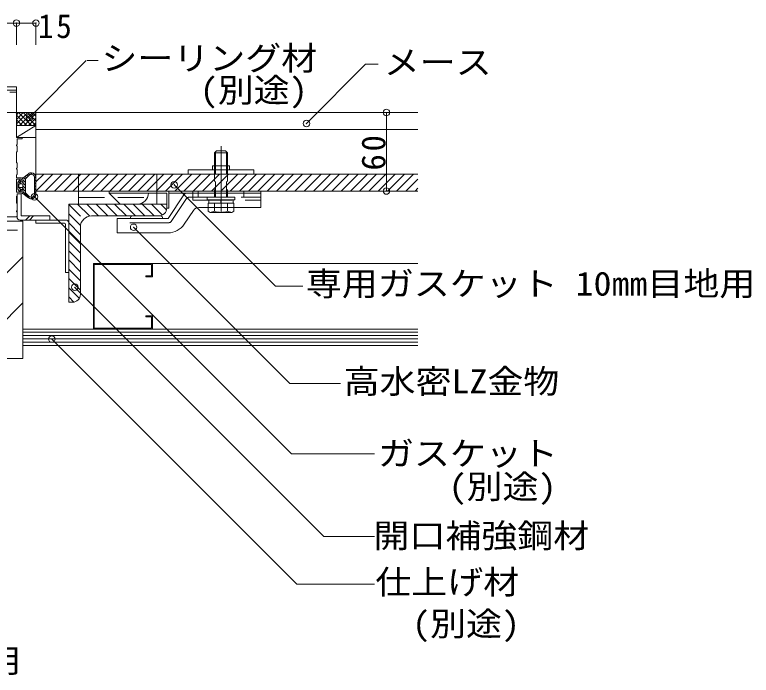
# Model space of a CAD drawing. Units: millimetres, scale not verified. Extents: x -1962 to 1999, y -1405 to 1403.
# Drawn here: x -632 to -68, y 277 to 782 of the extents above; entities that cross this region are included whole.
import ezdxf
from ezdxf.enums import TextEntityAlignment as Align

# ---------------------------------------------------------------- set-up
doc = ezdxf.new("R2010")
doc.units = ezdxf.units.MM
doc.header["$LTSCALE"] = 10
doc.header["$PDMODE"] = 32
doc.header["$PDSIZE"] = 5
for name, pattern in [('CHAIN1', [8, 5, -1, 1, -1]), ('DASHED1', [1.8, 1.2, -0.6]), ('DASHED2', [3, 2, -1]), ('DASHED3', [4, 3, -1])]:
    doc.linetypes.add(name, pattern=pattern)
for name, color, linetype, lineweight in [('0-0_メ__ス', 2, 'Continuous', 18), ('0-2_金物', 2, 'Continuous', 18), ('0-3_鋼材', 7, 'Continuous', 9), ('0-4_その他部材', 7, 'Continuous', 9), ('0-5', 7, 'Continuous', 9), ('0-9_部材名__寸法', 7, 'Continuous', 9)]:
    doc.layers.add(name, color=color, linetype=linetype, lineweight=lineweight)
doc.styles.add('ＭＳ ゴシック', font='')
doc.styles.get('ＭＳ ゴシック').set_extended_font_data('MS Gothic')

msp = doc.modelspace()

# ---------------------------------------------------------------- linework, layer by layer
at = {"layer": '0-0_メ__ス'}
for p, q in [((-615.27, 706.98), (-323.3, 706.98)), ((-615.27, 706.98), (-615.27, 646.98)), ((-615.27, 693.98), (-323.3, 693.98)), ((-615.27, 659.98), (-323.3, 659.98)), ((-615.27, 646.98), (-323.3, 646.98))]:
    msp.add_line(p, q, dxfattribs=at)
at = {"layer": '0-2_金物'}
for p, q in [((-477.26, 677.67), (-478.76, 676.17)), ((-468.77, 676.17), (-478.76, 676.17)), ((-478.76, 676.17), (-478.76, 666.18)), ((-478.06, 666.18), (-478.06, 676.87)), ((-470.27, 677.67), (-477.26, 677.67)), ((-470.27, 677.67), (-468.77, 676.17)), ((-469.47, 666.18), (-469.47, 676.87)), ((-468.77, 676.17), (-468.77, 666.18)), ((-480.27, 666.18), (-467.27, 666.18)), ((-480.27, 663.18), (-480.27, 666.18)), ((-467.27, 663.18), (-467.27, 666.18)), ((-498.77, 663.18), (-448.77, 663.18)), ((-498.77, 659.98), (-498.77, 663.18)), ((-498.77, 659.98), (-448.77, 659.98)), ((-448.77, 659.98), (-448.77, 663.18)), ((-559.27, 646.97), (-443.27, 646.97)), ((-559.27, 645.38), (-559.27, 646.97)), ((-559.27, 645.38), (-550.87, 636.98)), ((-559.27, 645.38), (-515.27, 645.38)), ((-515.27, 633.98), (-515.27, 645.38)), ((-502.16, 644.04), (-514.2, 625.98)), ((-513.67, 645.38), (-495.27, 645.38)), ((-499.66, 645.38), (-443.27, 645.38)), ((-443.27, 639.97), (-443.27, 646.97)), ((-443.27, 634.38), (-443.27, 645.38)), ((-537.67, 636.98), (-550.87, 636.98)), ((-494.86, 632.15), (-501.86, 621.65)), ((-490.7, 634.38), (-443.27, 634.38)), ((-483.58, 631.58), (-483.58, 634.38)), ((-482.02, 630.67), (-483.58, 631.58)), ((-478.67, 631.5), (-482.02, 630.67)), ((-478.67, 631.5), (-478.67, 634.38)), ((-468.86, 631.5), (-468.86, 634.38)), ((-468.86, 631.5), (-465.52, 630.67)), ((-465.52, 630.67), (-463.95, 631.58)), ((-463.95, 631.58), (-463.95, 634.38)), ((-553.27, 614.98), (-553.27, 625.98)), ((-553.27, 625.98), (-514.2, 625.98)), ((-520.27, 627.98), (-541.27, 627.98)), ((-465.52, 630.67), (-482.02, 630.67)), ((-514.34, 614.98), (-553.27, 614.98))]:
    msp.add_line(p, q, dxfattribs=at)
at = {"layer": '0-2_金物', "linetype": 'CHAIN1'}
msp.add_line((-473.77, 681.17), (-473.77, 625.92), dxfattribs=at)
at = {"layer": '0-2_金物', "linetype": 'DASHED1'}
for p, q in [((-478.76, 666.18), (-478.76, 642.18)), ((-478.06, 642.18), (-478.06, 666.18)), ((-469.47, 642.18), (-469.47, 666.18)), ((-468.77, 666.18), (-468.77, 642.18))]:
    msp.add_line(p, q, dxfattribs=at)
at = {"layer": '0-2_金物', "linetype": 'DASHED3'}
for p, q in [((-498.48, 642.18), (-443.27, 642.18)), ((-495.27, 639.97), (-495.27, 646.97)), ((-495.27, 645.38), (-491.27, 645.38)), ((-491.27, 645.38), (-491.27, 646.97)), ((-491.27, 645.38), (-443.27, 645.38)), ((-491.27, 642.18), (-491.27, 645.38)), ((-484.27, 640.17), (-484.27, 642.18)), ((-463.27, 642.18), (-484.27, 642.18)), ((-463.27, 640.17), (-463.27, 642.18)), ((-456.27, 645.38), (-456.27, 646.97)), ((-456.27, 642.18), (-456.27, 645.38)), ((-511.89, 623.67), (-500.15, 641.28)), ((-495.27, 639.97), (-443.27, 639.97)), ((-463.27, 640.17), (-484.27, 640.17)), ((-463.95, 637.68), (-483.58, 637.68)), ((-483.58, 634.38), (-483.58, 637.68)), ((-482.96, 637.68), (-482.96, 640.17)), ((-464.57, 637.68), (-482.96, 637.68)), ((-478.67, 634.38), (-478.67, 637.68)), ((-473.97, 637.68), (-473.97, 640.17)), ((-473.57, 637.68), (-473.57, 640.17)), ((-468.86, 634.38), (-468.86, 637.68)), ((-464.57, 637.68), (-464.57, 640.17)), ((-463.95, 634.38), (-463.95, 637.68)), ((-513.56, 622.78), (-553.27, 622.78))]:
    msp.add_line(p, q, dxfattribs=at)
at = {"layer": '0-2_金物'}
msp.add_lwpolyline([(-515.27, 633.98), (-513.67, 633.98), (-513.67, 646.97)], dxfattribs=at)
for centre, radius, start, end in [((-537.67, 645.38), 8.4, 270, 0), ((-499.66, 642.38), 3, 90, 146.3099), ((-490.7, 629.38), 5, 90, 146.3114), ((-473.77, 645.67), 15, 250.9029, 289.0965), ((-541.27, 625.98), 2, 90, 180), ((-520.27, 625.98), 2, 0, 90), ((-514.34, 629.98), 15, 270, 326.3099)]:
    msp.add_arc(centre, radius, start, end, dxfattribs=at)
at = {"layer": '0-2_金物', "linetype": 'DASHED3'}
for centre, start, end in [((-498.48, 640.17), 90, 146.3099), ((-513.56, 624.78), 270, 326.3099)]:
    msp.add_arc(centre, 2, start, end, dxfattribs=at)
at = {"layer": '0-3_鋼材', "color": 2, "linetype": 'DASHED2', "lineweight": 18}
for p, q in [((-582.77, 659.98), (-582.77, 646.98)), ((-582.77, 659.98), (-522.77, 659.98)), ((-522.77, 645.38), (-522.77, 659.98)), ((-582.77, 641.98), (-522.77, 641.98))]:
    msp.add_line(p, q, dxfattribs=at)
at = {"layer": '0-3_鋼材', "color": 2, "lineweight": 18}
for p, q in [((-582.77, 636.98), (-582.77, 646.98)), ((-522.77, 636.98), (-522.77, 645.38))]:
    msp.add_line(p, q, dxfattribs=at)
at = {"layer": '0-3_鋼材', "color": 3, "lineweight": 18}
for p, q in [((-590.27, 636.98), (-590.27, 561.98)), ((-590.27, 636.98), (-515.27, 636.98)), ((-515.27, 633.98), (-515.27, 636.98)), ((-521.27, 627.98), (-572.77, 627.98)), ((-581.27, 567.98), (-581.27, 619.48)), ((-587.27, 561.98), (-590.27, 561.98))]:
    msp.add_line(p, q, dxfattribs=at)
at = {"layer": '0-3_鋼材'}
for p, q in [((-590.27, 636.73), (-581.27, 627.73)), ((-583.44, 636.98), (-574.44, 627.98)), ((-576.37, 636.98), (-567.37, 627.98)), ((-569.3, 636.98), (-560.3, 627.98)), ((-562.23, 636.98), (-553.23, 627.98)), ((-555.16, 636.98), (-546.16, 627.98)), ((-548.09, 636.98), (-539.09, 627.98)), ((-541.02, 636.98), (-532.02, 627.98)), ((-533.95, 636.98), (-524.95, 627.98)), ((-526.88, 636.98), (-518.53, 628.63)), ((-519.8, 636.98), (-515.43, 632.6)), ((-590.27, 629.66), (-581.27, 620.66)), ((-590.27, 622.58), (-581.27, 613.58)), ((-590.27, 615.51), (-581.27, 606.51)), ((-590.27, 608.44), (-581.27, 599.44)), ((-590.27, 601.37), (-581.27, 592.37)), ((-590.27, 594.3), (-581.27, 585.3)), ((-590.27, 587.23), (-581.27, 578.23)), ((-590.27, 580.16), (-581.27, 571.16)), ((-590.27, 573.09), (-582.1, 564.92)), ((-590.27, 566.02), (-586.3, 562.05))]:
    msp.add_line(p, q, dxfattribs=at)
at = {"layer": '0-3_鋼材', "color": 3, "lineweight": 18}
for centre, radius, start, end in [((-521.27, 633.98), 6, 270, 0), ((-572.77, 619.48), 8.5, 90, 180), ((-587.27, 567.98), 6, 270, 0)]:
    msp.add_arc(centre, radius, start, end, dxfattribs=at)
at = {"layer": '0-4_その他部材'}
for p, q in [((-615.27, 706.98), (-630.77, 706.98)), ((-630.27, 706.48), (-630.27, 696.98)), ((-615.27, 696.98), (-630.27, 687.98)), ((-615.27, 696.98), (-630.27, 696.98)), ((-630.27, 687.98), (-630.27, 696.98)), ((-630.27, 687.98), (-626.37, 687.98)), ((-630.27, 687.98), (-615.27, 687.98)), ((-609.34, 659.98), (-615.27, 654.05)), ((-602.27, 659.98), (-615.27, 646.98)), ((-615.27, 659.98), (-323.3, 659.98)), ((-595.19, 659.98), (-608.2, 646.98)), ((-588.12, 659.98), (-601.12, 646.98)), ((-581.05, 659.98), (-594.05, 646.98)), ((-573.98, 659.98), (-586.98, 646.98)), ((-566.91, 659.98), (-579.91, 646.98)), ((-559.84, 659.98), (-572.84, 646.98)), ((-552.77, 659.98), (-565.77, 646.98)), ((-545.7, 659.98), (-558.7, 646.98)), ((-538.63, 659.98), (-551.63, 646.98)), ((-531.56, 659.98), (-544.56, 646.98)), ((-524.48, 659.98), (-537.49, 646.98)), ((-517.41, 659.98), (-530.41, 646.98)), ((-510.34, 659.98), (-523.34, 646.98)), ((-503.27, 659.98), (-516.27, 646.98)), ((-496.2, 659.98), (-509.2, 646.98)), ((-489.13, 659.98), (-502.13, 646.98)), ((-482.06, 659.98), (-495.06, 646.98)), ((-474.99, 659.98), (-487.99, 646.98)), ((-467.92, 659.98), (-480.92, 646.98)), ((-460.84, 659.98), (-473.85, 646.98)), ((-453.77, 659.98), (-466.77, 646.98)), ((-446.7, 659.98), (-459.7, 646.98)), ((-439.63, 659.98), (-452.63, 646.98)), ((-432.56, 659.98), (-445.56, 646.98)), ((-425.49, 659.98), (-438.49, 646.98)), ((-418.42, 659.98), (-431.42, 646.98)), ((-411.35, 659.98), (-424.35, 646.98)), ((-404.28, 659.98), (-417.28, 646.98)), ((-397.2, 659.98), (-410.21, 646.98)), ((-390.13, 659.98), (-403.14, 646.98)), ((-383.06, 659.98), (-396.06, 646.98)), ((-375.99, 659.98), (-388.99, 646.98)), ((-368.92, 659.98), (-381.92, 646.98)), ((-361.85, 659.98), (-374.85, 646.98)), ((-354.78, 659.98), (-367.78, 646.98)), ((-347.71, 659.98), (-360.71, 646.98)), ((-340.64, 659.98), (-353.64, 646.98)), ((-333.57, 659.98), (-346.57, 646.98)), ((-326.49, 659.98), (-339.5, 646.98)), ((-323.3, 656.1), (-332.42, 646.98)), ((-323.3, 649.03), (-325.35, 646.98)), ((-571.27, 591.48), (-323.3, 591.48)), ((-571.27, 541.48), (-571.27, 591.48)), ((-625.27, 541.48), (-323.3, 541.48)), ((-625.27, 541.48), (-625.27, 528.98)), ((-625.27, 538.98), (-323.3, 538.98)), ((-625.27, 536.48), (-323.3, 536.48)), ((-625.27, 533.98), (-323.3, 533.98)), ((-625.27, 531.48), (-323.3, 531.48)), ((-625.27, 528.98), (-323.3, 528.98))]:
    msp.add_line(p, q, dxfattribs=at)
at = {"layer": '0-4_その他部材', "color": 4}
for p, q in [((-630.27, 698.21), (-621.5, 706.98)), ((-630.27, 701.75), (-625.04, 706.98)), ((-630.27, 705.28), (-628.58, 706.98)), ((-630.27, 705.01), (-622.23, 696.98)), ((-628.7, 706.98), (-618.7, 696.98)), ((-627.97, 696.98), (-617.97, 706.98)), ((-625.16, 706.98), (-615.27, 697.08)), ((-624.43, 696.98), (-615.27, 706.14)), ((-621.62, 706.98), (-615.27, 700.62)), ((-618.09, 706.98), (-615.27, 704.15)), ((-630.27, 701.48), (-625.77, 696.98)), ((-620.9, 696.98), (-615.27, 702.61)), ((-617.36, 696.98), (-615.27, 699.07)), ((-630.27, 697.94), (-629.3, 696.98)), ((-625.27, 656.78), (-620.95, 660.21)), ((-623.27, 656.28), (-620.38, 659.12)), ((-622.24, 659.18), (-621.29, 658.22)), ((-620.99, 660.18), (-620.14, 659.32)), ((-619.48, 660.9), (-618.3, 659.73)), ((-629.27, 653.48), (-628.17, 655.01)), ((-629.27, 650.98), (-629.27, 653.48)), ((-628.64, 654.35), (-626.66, 652.38)), ((-627.27, 653.88), (-627.27, 654.73)), ((-625.27, 653.88), (-627.27, 653.88)), ((-625.92, 653.88), (-623.27, 651.22)), ((-625.27, 656.28), (-625.77, 656.98)), ((-625.27, 656.78), (-625.77, 656.98)), ((-625.27, 653.88), (-625.27, 656.28)), ((-625.27, 655.47), (-623.27, 653.47)), ((-624.75, 657.19), (-623.27, 655.71)), ((-623.49, 658.19), (-622.42, 657.11)), ((-623.27, 650.98), (-623.27, 656.28)), ((-616.51, 657.94), (-615.27, 656.69)), ((-616.47, 650.98), (-616.47, 657.48)), ((-616.47, 655.65), (-615.27, 654.45)), ((-616.47, 653.4), (-615.27, 652.2)), ((-615.27, 650.98), (-615.27, 657.48)), ((-629.27, 652.73), (-628.27, 651.73)), ((-629.27, 650.98), (-629.27, 648.48)), ((-629.27, 650.49), (-626.86, 648.08)), ((-629.27, 648.48), (-628.17, 646.94)), ((-628.27, 650.98), (-628.27, 651.88)), ((-628.27, 650.98), (-628.27, 650.08)), ((-625.77, 652.38), (-627.77, 652.38)), ((-625.77, 649.58), (-627.77, 649.58)), ((-627.27, 648.08), (-627.27, 647.23)), ((-625.27, 648.08), (-627.27, 648.08)), ((-626.11, 649.58), (-623.27, 646.73)), ((-625.27, 650.98), (-625.27, 651.88)), ((-625.27, 650.98), (-623.27, 648.98)), ((-625.27, 650.98), (-625.27, 650.08)), ((-625.27, 648.08), (-625.27, 645.68)), ((-623.27, 650.98), (-623.27, 645.68)), ((-616.47, 651.16), (-615.27, 649.96)), ((-616.47, 650.98), (-616.47, 644.48)), ((-616.47, 648.91), (-615.27, 647.71)), ((-615.27, 650.98), (-615.27, 644.48)), ((-628.7, 647.67), (-627.75, 646.73)), ((-625.27, 645.68), (-625.77, 644.98)), ((-625.27, 645.18), (-625.77, 644.98)), ((-625.27, 646.49), (-619.97, 641.19)), ((-625.27, 645.18), (-620.95, 641.74)), ((-623.27, 645.68), (-620.38, 642.84)), ((-618.71, 642.18), (-617.68, 641.15)), ((-617.14, 642.85), (-616.29, 642)), ((-616.47, 646.67), (-615.27, 645.47)), ((-616.47, 644.42), (-615.44, 643.39)), ((-570.67, 590.88), (-526.87, 590.88)), ((-570.67, 542.08), (-570.67, 590.88)), ((-526.87, 582.08), (-526.87, 590.88)), ((-531.27, 582.08), (-526.87, 582.08)), ((-531.27, 581.48), (-531.27, 582.08)), ((-531.27, 550.88), (-526.87, 550.88)), ((-526.87, 542.08), (-526.87, 550.88)), ((-526.27, 541.48), (-526.27, 551.48)), ((-570.67, 542.08), (-526.87, 542.08))]:
    msp.add_line(p, q, dxfattribs=at)
at = {"layer": '0-4_その他部材', "color": 2, "lineweight": 18}
for p, q in [((-625.27, 656.28), (-625.77, 656.98)), ((-615.27, 650.98), (-615.27, 657.48))]:
    msp.add_line(p, q, dxfattribs=at)
at = {"layer": '0-4_その他部材'}
for points in [[(-615.27, 706.98), (-615.27, 697.08), (-615.27, 687.98)], [(-323.3, 646.98), (-615.27, 646.98), (-615.27, 659.98)]]:
    msp.add_lwpolyline(points, dxfattribs=at)
at = {"layer": '0-4_その他部材', "color": 4}
for points in [[(-531.27, 581.48), (-526.27, 581.48), (-526.27, 591.48)], [(-531.27, 550.88), (-531.27, 551.48), (-526.27, 551.48)]]:
    msp.add_lwpolyline(points, dxfattribs=at)
at = {"layer": '0-4_その他部材'}
msp.add_arc((-630.77, 706.48), 0.5, 0.0009, 90, dxfattribs=at)
at = {"layer": '0-4_その他部材', "color": 4}
for centre, radius, start, end in [((-618.77, 657.48), 3.5, 90, 128.5153), ((-618.77, 657.48), 2.3, 0, 134.5256), ((-618.77, 657.48), 3.5, 0, 90), ((-627.77, 654.73), 0.5, 90, 144.6428), ((-627.77, 654.73), 0.5, 0, 90), ((-627.77, 651.88), 0.5, 90, 180), ((-627.77, 650.08), 0.5, 180, 270), ((-625.77, 651.88), 0.5, 0, 90), ((-625.77, 650.08), 0.5, 270, 0), ((-627.77, 647.23), 0.5, 215.3572, 270), ((-627.77, 647.23), 0.5, 270, 0), ((-618.77, 644.48), 2.3, 225.4744, 0), ((-618.77, 644.48), 3.5, 270, 0), ((-618.77, 644.48), 3.5, 231.4846, 270)]:
    msp.add_arc(centre, radius, start, end, dxfattribs=at)
at = {"layer": '0-5', "color": 2, "lineweight": 18}
for p, q in [((-815.27, 726.56), (-630.27, 726.56)), ((-815.27, 723.98), (-630.27, 723.98)), ((-630.27, 726.56), (-630.27, 706.48)), ((-629.77, 644.78), (-629.77, 627.08)), ((-629.77, 644.78), (-626.57, 644.78)), ((-626.57, 644.78), (-626.57, 627.98)), ((-626.57, 627.98), (-604.77, 627.98)), ((-623.16, 624.78), (-619.97, 627.98)), ((-620.34, 624.78), (-617.14, 627.98)), ((-604.77, 627.98), (-604.77, 624.78)), ((-647.27, 623.98), (-625.27, 623.98)), ((-627.47, 624.78), (-604.77, 624.78)), ((-625.27, 623.98), (-625.27, 518.98)), ((-615.27, 624.78), (-592.57, 624.78)), ((-615.27, 624.78), (-615.27, 622.48)), ((-615.27, 622.48), (-593.57, 622.48)), ((-590.27, 622.48), (-590.27, 584.78)), ((-650.27, 571.79), (-625.27, 596.79)), ((-650.27, 536.43), (-625.27, 561.43)), ((-650.27, 518.98), (-625.27, 518.98))]:
    msp.add_line(p, q, dxfattribs=at)
at = {"layer": '0-5', "color": 2, "linetype": 'DASHED1', "lineweight": 18}
msp.add_line((-815.27, 722.63), (-630.27, 722.63), dxfattribs=at)
at = {"layer": '0-5'}
for p, q in [((-649.77, 706.98), (-630.77, 706.98)), ((-630.27, 706.48), (-630.27, 687.98)), ((-630.27, 687.98), (-626.37, 687.98)), ((-629.77, 686.78), (-626.37, 686.78)), ((-629.77, 686.78), (-629.77, 682.48)), ((-630.27, 676.48), (-630.27, 668.98)), ((-629.77, 681.48), (-629.77, 676.98)), ((-629.77, 668.48), (-629.77, 664.48)), ((-629.77, 663.48), (-629.77, 659.48)), ((-630.27, 658.98), (-630.27, 657.18)), ((-630.27, 657.18), (-626.47, 657.18)), ((-630.27, 655.98), (-626.47, 655.98)), ((-630.27, 655.98), (-630.27, 645.98)), ((-626.47, 655.98), (-626.77, 653.98)), ((-626.77, 653.98), (-625.77, 653.98)), ((-625.27, 655.98), (-625.27, 654.48)), ((-626.77, 647.98), (-625.77, 647.98)), ((-626.77, 647.98), (-626.47, 645.98)), ((-630.27, 645.98), (-626.47, 645.98)), ((-630.27, 642.78), (-630.27, 637.98)), ((-629.77, 644.78), (-626.47, 644.78)), ((-629.77, 644.78), (-629.77, 643.28)), ((-625.27, 647.48), (-625.27, 645.98)), ((-629.77, 637.48), (-629.77, 631.98)), ((-629.77, 630.98), (-629.77, 627.83)), ((-643.27, 627.33), (-630.27, 627.33))]:
    msp.add_line(p, q, dxfattribs=at)
at = {"layer": '0-5', "color": 2, "linetype": 'CHAIN1', "lineweight": 18}
msp.add_line((-653.4, 616.98), (-629.45, 616.98), dxfattribs=at)
at = {"layer": '0-5', "color": 2, "lineweight": 18}
msp.add_lwpolyline([(-592.57, 621.48), (-592.57, 584.78), (-590.27, 584.78)], dxfattribs=at)
at = {"layer": '0-5'}
for centre, radius, start, end in [((-630.77, 706.48), 0.5, 0, 90), ((-626.37, 687.38), 0.6, 270, 90), ((-629.77, 681.98), 0.5, 90, 270), ((-629.77, 676.48), 0.5, 90, 180), ((-629.77, 668.98), 0.5, 180, 270), ((-629.77, 663.98), 0.5, 90, 270), ((-629.77, 658.98), 0.5, 90, 180), ((-626.47, 655.98), 1.2, 0, 90), ((-625.77, 654.48), 0.5, 270, 0), ((-625.77, 647.48), 0.5, 0, 90), ((-629.77, 642.78), 0.5, 90, 180), ((-626.47, 645.98), 1.2, 270, 0), ((-629.77, 637.98), 0.5, 180, 270), ((-629.77, 631.48), 0.5, 90, 270), ((-630.27, 627.83), 0.5, 270, 0)]:
    msp.add_arc(centre, radius, start, end, dxfattribs=at)
at = {"layer": '0-5', "color": 2, "lineweight": 18}
for centre, radius, start, end in [((-627.47, 627.08), 2.3, 180, 270), ((-593.57, 621.48), 1, 0, 90), ((-592.57, 622.48), 2.3, 0, 90)]:
    msp.add_arc(centre, radius, start, end, dxfattribs=at)
at = {"layer": '0-9_部材名__寸法'}
for p, q in [((-615.27, 775.39), (-650.27, 775.39)), ((-630.27, 758.64), (-630.27, 775.39)), ((-615.27, 758.64), (-615.27, 775.39)), ((-620.32, 703.13), (-576.77, 746.68)), ((-576.19, 746.68), (-567.76, 746.68)), ((-347.31, 706.98), (-347.31, 646.98)), ((-509.52, 651.73), (-431.98, 574.19)), ((-616.61, 642.73), (-419.97, 446.09)), ((-540.59, 619.25), (-421.09, 499.75)), ((-585.79, 573.58), (-395.16, 382.95)), ((-431.98, 574.19), (-411.26, 574.19)), ((-603.38, 534.01), (-415.71, 346.34)), ((-421.09, 499.75), (-382.47, 499.75)), ((-419.97, 446.09), (-356.49, 446.09)), ((-395.16, 382.95), (-356.49, 382.95)), ((-356.49, 346.34), (-415.71, 346.34))]:
    msp.add_line(p, q, dxfattribs=at)
msp.add_lwpolyline([(-408.45, 698.56), (-363.17, 743.84), (-353.52, 743.84)], dxfattribs=at)
for p in [(-630.27, 775.39), (-615.27, 775.39), (-620.32, 703.13), (-347.31, 706.98), (-408.45, 698.56), (-509.52, 651.73), (-347.31, 646.98), (-616.33, 642.56), (-540.59, 619.25), (-585.5, 573.41), (-603.09, 533.84)]:
    msp.add_point(p, dxfattribs=at)

# ---------------------------------------------------------------- texts
at = {"layer": '0-9_部材名__寸法', "style": 'ＭＳ ゴシック', "width": 1.1}
for s, p in [('シーリング材', (-565.23, 733.85)), ('メース', (-349.34, 730.74)), ('(別途)', (-489.98, 709.44)), ('専用ガスケット 10㎜目地用', (-408.83, 561.51)), ('高水密LZ金物', (-380.02, 486.84)), ('ガスケット', (-353.71, 431.71)), ('(別途)', (-299.7, 406.39)), ('開口補強鋼材', (-357.18, 368.85)), ('仕上げ材', (-355.75, 333.42)), ('(別途)', (-327.62, 301.51)), ('専用ガスケット 10mm目地用', (-969.98, 273.45))]:
    msp.add_text(s, height=18.33, dxfattribs=at).set_placement(p, align=Align.BOTTOM_LEFT)
at = {"layer": '0-9_部材名__寸法', "insert": (-613.63, 763.62), "char_height": 18.33, "attachment_point": 7, "style": 'ＭＳ ゴシック'}
msp.add_mtext('\\T1.17;\\W0.95;15', dxfattribs=at)
at = {"layer": '0-9_部材名__寸法', "insert": (-347.74, 662.65), "char_height": 18.33, "attachment_point": 7, "rotation": 90, "style": 'ＭＳ ゴシック'}
msp.add_mtext('\\T1.17;60', dxfattribs=at)

doc.saveas('drawing.dxf')
